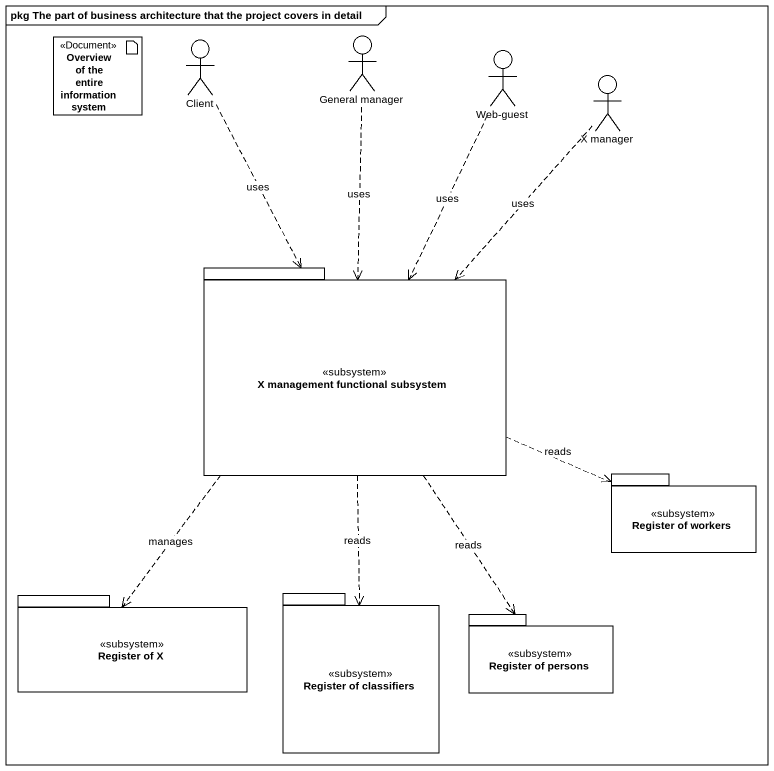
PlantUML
@startuml
mainframe pkg The part of business architecture that the project covers in detail
artifact "Overview of the entire information system" as Overview_of_the_entire <<Document>>
actor Client
actor "General manager" as General_manager
actor "Web-guest" as Web_guest
actor "X manager" as X_manager
package "X management functional subsystem" as X_management_functional <<subsystem>> {
}
package "Register of workers" as Register_of_workers <<subsystem>> {
}
package "Register of X" as Register_of_X <<subsystem>> {
}
package "Register of classifiers" as Register_of_classifiers <<subsystem>> {
}
package "Register of persons" as Register_of_persons <<subsystem>> {
}
Client ..> X_management_functional : uses
General_manager ..> X_management_functional : uses
Web_guest ..> X_management_functional : uses
X_manager ..> X_management_functional : uses
X_management_functional .right.> Register_of_workers : reads
X_management_functional ..> Register_of_X : manages
X_management_functional ..> Register_of_classifiers : reads
X_management_functional ..> Register_of_persons : reads
@enduml
